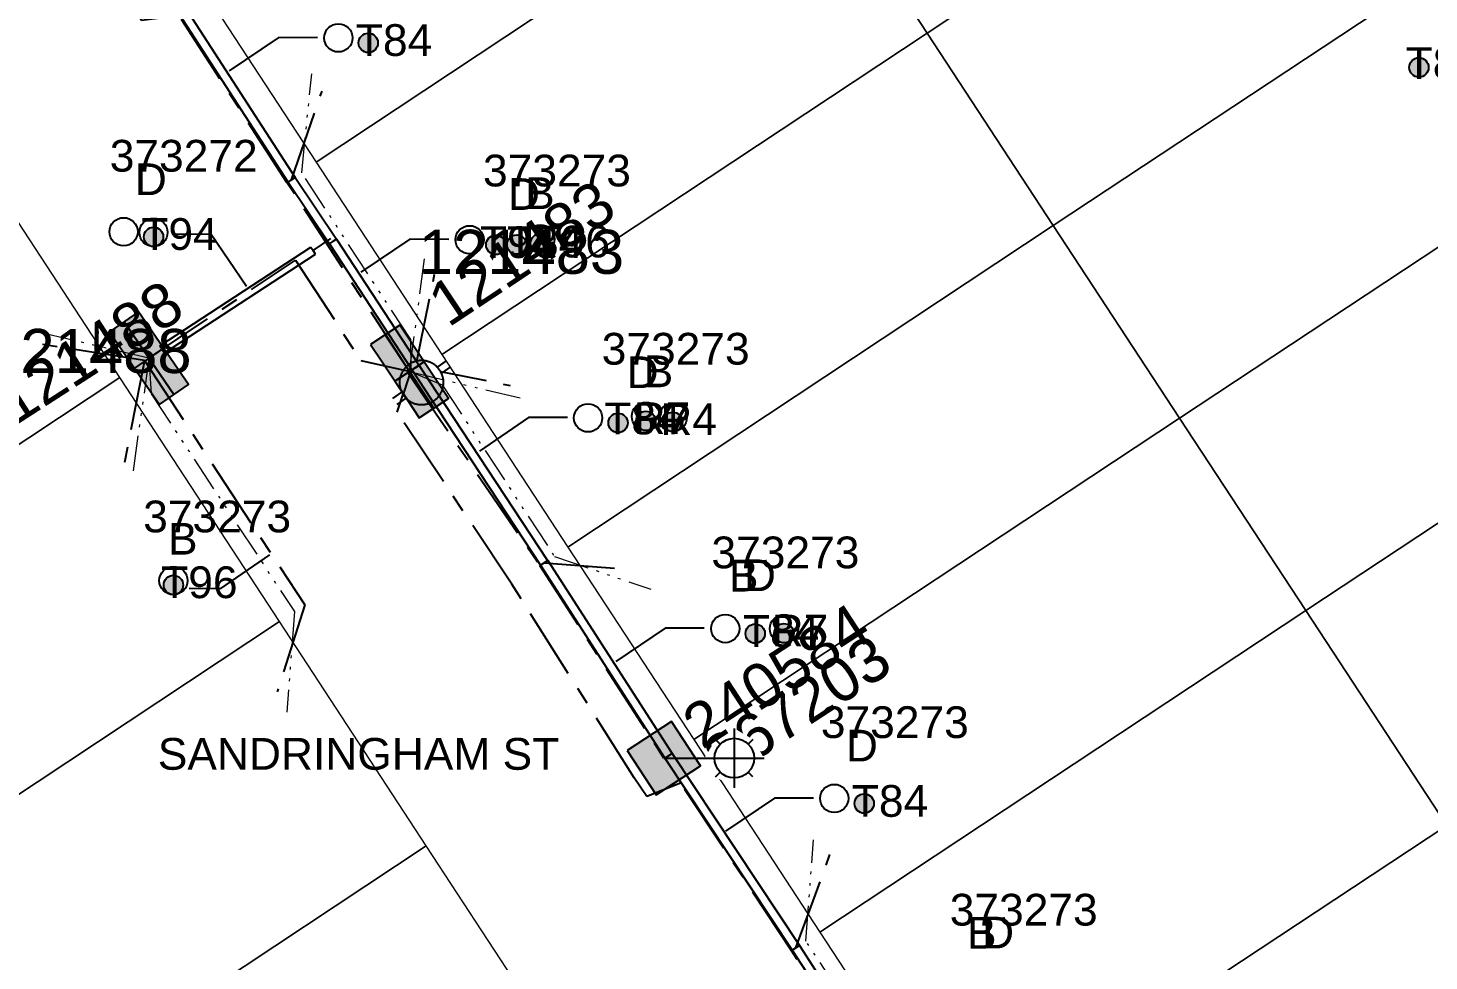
# Model space of a CAD drawing. Header units: metres. Extents: x 302829 to 303440, y 6270651 to 6271380.
# Drawn here: x 303067.7 to 303147.1, y 6270773.2 to 6270826.1 of the extents above; entities that cross this region are included whole.
import ezdxf
from ezdxf.enums import TextEntityAlignment as Align

# ---------------------------------------------------------------- set-up
doc = ezdxf.new("R2010")
doc.units = ezdxf.units.M
doc.linetypes.add('Cable Exist UG', pattern=[7, 4, -1, 1, -1])
doc.linetypes.add('PHANTOM2', pattern=[4.45, 2, -0.5, 0.15, -0.5, 0.15, -0.5, 0.15, -0.5])
doc.layers.get('0').update_dxf_attribs({"color": 6})
for name, color, linetype, lineweight in [('_User Miscellaneous4', 191, 'Continuous', 13), ('_User Miscellaneous5', 151, 'Continuous', 13), ('_User_LV_Exist', 5, 'Continuous', 25), ('_User_SL_Exist', 4, 'Continuous', 25), ('Cadastre Land Parcels_SP_EXT', 96, 'Continuous', 15), ('Cadastre Roads_SP_EXT', 54, 'Continuous', 15), ('Mains_LV_SL_EXT', 135, 'Continuous', 25)]:
    doc.layers.add(name, color=color, linetype=linetype, lineweight=lineweight)
for name, color, linetype in [('Duct_SP_EXT', 40, 'Continuous'), ('Equip_LV_EXT', 7, 'Continuous'), ('Equip_SP_SL_EXT', 7, 'Continuous'), ('SupportsUG_SP_LV_EXT', 7, 'Continuous'), ('SupportsUG_SP_LV_SL_EXT', 7, 'Continuous'), ('Trench_SP_EXT', 7, 'Continuous')]:
    doc.layers.add(name, color=color, linetype=linetype)
doc.styles.add('COLUMN_LABEL', font='arial.ttf', dxfattribs={"height": 2})
doc.styles.add('iecARIAL', font='arial.ttf', dxfattribs={"height": 2})
doc.styles.add('POLE_LABEL', font='arial.ttf', dxfattribs={"height": 2})
doc.styles.add('SL_LABEL', font='arial.ttf', dxfattribs={"height": 2})
doc.styles.get("Standard").update_dxf_attribs({"font": 'arial.ttf'})

# ---------------------------------------------------------------- blocks, each defined once
blk = doc.blocks.new('COLUMN_EXT')
blk.add_hatch(color=256).paths.add_polyline_path([(1.5, -1.5), (1.5, 1.5), (-1.5, 1.5), (-1.5, -1.5)])
blk.add_lwpolyline([(1.5, 1.5), (-1.5, 1.5), (-1.5, -1.5), (1.5, -1.5)], close=True)
at = {"flags": 9}
for tag, p in [('STREETNAME', (-1.813, 1.6)), ('SUBURB', (-1.813, 1.8)), ('NOTES', (-1.813, 2)), ('LOCATION', (-1.813, 1.4)), ('LEGEND', (-1.813, 1.2)), ('USAGE', (-1.813, 1)), ('STATE', (-1.813, 0.8)), ('COLUMN_TYPE', (-1.813, 0.4)), ('OWNED_BY', (-1.813, 0.6))]:
    blk.add_attdef(tag, text='', height=0.2, rotation=180, dxfattribs=at).set_placement(p, align=Align.MIDDLE_LEFT)
at = {"flags": 1}
blk.add_attdef('Z', (-1.813, 2.351), '', height=0.2, rotation=180, dxfattribs=at)
at = {"flags": 9}
for tag, style, p in [('STRUCTURE_PLANT_NUMBER', 'POLE_LABEL', (-1.813, -0.031)), ('STREET_CODE', 'COLUMN_LABEL', (-1.813, 0.2))]:
    blk.add_attdef(tag, text='', height=0.2, rotation=180, dxfattribs=dict(at, style=style)).set_placement(p, align=Align.MIDDLE_LEFT)
at = {"style": 'COLUMN_LABEL', "width": 0.9, "flags": 8}
blk.add_attdef('ASSET_NUM', text='', height=2, rotation=270, dxfattribs=at).set_placement((2, -4), align=Align.MIDDLE_LEFT)
blk = doc.blocks.new('PILLAR_EXT')
blk.add_hatch(color=256).paths.add_polyline_path([(-2.5, 1), (-2.5, -1), (2.5, -1), (2.5, 1)])
for p, q in [((0, 1), (0, -1)), ((-2.5, 0), (2.5, 0))]:
    blk.add_line(p, q)
at = {"ltscale": 10}
blk.add_line((2.5, 0), (-2.5, 0), dxfattribs=at)
blk.add_lwpolyline([(-2.5, -1), (-1.25, -1), (1.25, -1), (2.5, -1), (2.5, 1), (-2.5, 1)], close=True)
at = {"width": 0.9, "flags": 8}
blk.add_attdef('ASSET_NUM', text='', height=2, rotation=90, dxfattribs=at).set_placement((-2, 4), align=Align.MIDDLE_LEFT)
for tag, p, flags in [('OWNED_BY', (0, -0.2), 9), ('STATE', (0, -0.4), 9), ('SUPPORT_TYPE', (0, -0.6), 9), ('USAGE', (0, -0.8), 9), ('LEGEND', (0, -1), 9), ('LOCATION', (0, -1.2), 9), ('NOTES', (0, -1.4), 9), ('PARENT', (0, -1.6), 9), ('STREETNAME', (0, -1.8), 9), ('SUBURB', (0, -2), 1)]:
    blk.add_attdef(tag, p, '', height=0.2, dxfattribs=dict(flags=flags))
blk = doc.blocks.new('DUCT_EXT')
blk.add_circle((0, 0.8), 0.8)
at = {"flags": 1}
blk.add_attdef('Z', (0, 0), '', height=0.2, dxfattribs=at)
at = {"flags": 9}
for tag, p in [('DUCT_CODE', (0, 0)), ('XSECT_TYPE', (0, -0.2)), ('STATE', (0, -0.6)), ('FB_REFERENCE', (0, -0.4)), ('NOTES', (0, -0.8))]:
    blk.add_attdef(tag, text='', height=0.2, dxfattribs=at).set_placement(p, align=Align.MIDDLE_LEFT)
blk = doc.blocks.new('SL_LANTERN_EXT')
at = {"flags": 9}
for tag, p in [('LRATECODE', (-7.4, 0)), ('LOUTREACHVOCAB', (-7.2, 0)), ('LOUTREACH', (-7, 0)), ('LANTNUMBER', (-6.6, 0)), ('LNEW', (-6.4, 0)), ('LMASTVOCAB', (-6.2, 0)), ('LMAST', (-6, 0)), ('LLAMPVOCAB', (-5.8, 0)), ('LLAMP', (-5.6, 0)), ('LEXIST', (-5.4, 0)), ('LCHARGE3PERCENT', (-5.2, 0)), ('LCHARGE3', (-5, 0)), ('LCHARGE2PERCENT', (-4.8, 0)), ('LCHARGE2', (-4.6, 0)), ('LCHARGE1PERCENT', (-4.4, 0)), ('LCHARGE1', (-4.2, 0)), ('LCATEGORY', (-4, 0)), ('LBRACKETVOCAB', (-3.8, 0)), ('LBRACKET', (-3.6, 0)), ('LKINGHEIGHT', (-3.4, 0)), ('CREPLACE', (-3.2, 0)), ('CREMOVE', (-3, 0)), ('CNUMBER', (-2.8, 0)), ('CNEW', (-2.6, 0)), ('CEXIST', (-2.4, 0)), ('USAGE', (-2.2, 0)), ('STATE', (-2, 0)), ('OWNED_BY', (-1.8, 0)), ('ORIENTATION', (-1.6, 0)), ('OPERATING_VOLTAGE', (-1.4, 0)), ('NO_PHASES', (-1.2, 0)), ('LANTERN_TYPE', (-1, 0)), ('LANTERN_PURPOSE', (-0.8, 0)), ('CONTROL_TYPE', (-0.6, 0)), ('CONSTRUCTED_VOLTAGE', (-0.4, 0))]:
    blk.add_attdef(tag, text='', height=0.001, rotation=270, dxfattribs=at).set_placement(p, align=Align.MIDDLE_LEFT)
at = {"style": 'SL_LABEL', "flags": 9}
blk.add_attdef('STREET_CODE', text='', height=0.001, rotation=270, dxfattribs=at).set_placement((0.001, 0), align=Align.MIDDLE_LEFT)
at = {"flags": 1}
blk.add_attdef('Z', (0, 0), '', height=0.001, rotation=270, dxfattribs=at)
at = {"width": 0.9}
blk.add_attdef('LNUMBER', text='', height=1, dxfattribs=at).set_placement((7, -1), align=Align.MIDDLE_LEFT)
at = {"flags": 9}
for tag, p in [('LREMOVE', (0, -7.6)), ('LREPLACE', (0, -7.8)), ('LTYPE', (0, -8)), ('LTYPEVOCAB', (0, -8.2)), ('LEGEND', (0, -8.4)), ('SUBURB', (0, -8.6)), ('STREETNAME', (0, -8.8)), ('LOCATION', (0, -9)), ('NOTES', (0, -9.2)), ('MAINTAINED_BY', (0, -9.863))]:
    blk.add_attdef(tag, text='', height=0.001, dxfattribs=at).set_placement(p, align=Align.MIDDLE_LEFT)
blk.add_attdef('OPERATED_BY', (0, -9.607), '', height=0.001, dxfattribs=at)
blk.add_wipeout([(5.688, 0), (5.061, -1.061), (4, -1.688), (2.939, -1.061), (2.313, 0), (2.939, 1.061), (4, 1.687), (5.061, 1.061)])
for p, q in [((4, 1.687), (4, 0)), ((2.939, 1.061), (3.205, 0.795)), ((5.061, 1.061), (4.795, 0.795)), ((0, 0), (4, 0)), ((4, 0), (5.688, 0)), ((4, 0), (4, -1.688)), ((2.939, -1.061), (3.205, -0.795)), ((5.061, -1.061), (4.795, -0.795))]:
    blk.add_line(p, q)
blk.add_circle((4, 0), 1.125)
blk = doc.blocks.new('*U348')
at = {"layer": 'Equip_LV_EXT'}
for tag, height, flags, p in [('CONSTRUCTED_VOLTAGE', 0.167, 9, (3.167, -1.833)), ('NO_PHASES', 0.167, 9, (3.167, -2)), ('OPERATING_VOLTAGE', 0.2, 9, (3, -2.6)), ('ORIENTATION', 0.2, 9, (3, -2.8)), ('STATE', 0.2, 9, (3, -3)), ('SWITCH_TYPE', 0.2, 9, (3, -3.2)), ('OWNED_BY', 0.2, 9, (3, -3.8)), ('OPERATED_BY', 0.2, 9, (3, -4)), ('USAGE', 0.2, 9, (3, -3.4)), ('NOTES', 0.2, 9, (3, -3.6)), ('TYPE', 0.2, 9, (3, -4.6)), ('Z', 0.2, 1, (3, -4.8)), ('MAINTAINED_BY', 0.2, 9, (3, -4.2)), ('NUMBER_OF_PHASES', 0.2, 9, (3, -4.4))]:
    blk.add_attdef(tag, text='', height=height, dxfattribs=dict(at, flags=flags)).set_placement(p, align=Align.MIDDLE_LEFT)
blk.add_wipeout([(4, 1.25), (3.969, 1.25), (3.939, 1.248), (3.908, 1.247), (3.877, 1.244), (3.847, 1.241), (3.817, 1.236), (3.786, 1.232), (3.756, 1.226), (3.726, 1.22), (3.696, 1.213), (3.667, 1.205), (3.637, 1.196), (3.608, 1.187), (3.579, 1.177), (3.55, 1.166), (3.522, 1.155), (3.493, 1.143), (3.466, 1.13), (3.438, 1.117), (3.411, 1.102), (3.384, 1.088), (3.357, 1.072), (3.331, 1.056), (3.306, 1.039), (3.28, 1.022), (3.255, 1.004), (3.231, 0.985), (3.207, 0.966), (3.184, 0.947), (3.161, 0.926), (3.138, 0.905), (3.116, 0.884), (3.095, 0.862), (3.074, 0.839), (3.053, 0.816), (3.034, 0.793), (3.015, 0.769), (2.996, 0.745), (2.978, 0.72), (2.961, 0.694), (2.944, 0.669), (2.928, 0.643), (2.912, 0.616), (2.898, 0.589), (2.883, 0.562), (2.87, 0.534), (2.857, 0.507), (2.845, 0.478), (2.834, 0.45), (2.823, 0.421), (2.813, 0.392), (2.804, 0.363), (2.795, 0.333), (2.787, 0.304), (2.78, 0.274), (2.774, 0.244), (2.768, 0.214), (2.764, 0.183), (2.759, 0.153), (2.756, 0.123), (2.753, 0.092), (2.752, 0.061), (2.75, 0.031), (2.75, 0), (2.75, -0.031), (2.752, -0.061), (2.753, -0.092), (2.756, -0.123), (2.759, -0.153), (2.764, -0.183), (2.768, -0.214), (2.774, -0.244), (2.78, -0.274), (2.787, -0.304), (2.795, -0.333), (2.804, -0.363), (2.813, -0.392), (2.823, -0.421), (2.834, -0.45), (2.845, -0.478), (2.857, -0.507), (2.87, -0.534), (2.883, -0.562), (2.898, -0.589), (2.912, -0.616), (2.928, -0.643), (2.944, -0.669), (2.961, -0.694), (2.978, -0.72), (2.996, -0.745), (3.015, -0.769), (3.034, -0.793), (3.053, -0.816), (3.074, -0.839), (3.095, -0.862), (3.116, -0.884), (3.138, -0.905), (3.161, -0.926), (3.184, -0.947), (3.207, -0.966), (3.231, -0.985), (3.255, -1.004), (3.28, -1.022), (3.306, -1.039), (3.331, -1.056), (3.357, -1.072), (3.384, -1.088), (3.411, -1.102), (3.438, -1.117), (3.466, -1.13), (3.493, -1.143), (3.522, -1.155), (3.55, -1.166), (3.579, -1.177), (3.608, -1.187), (3.637, -1.196), (3.667, -1.205), (3.696, -1.213), (3.726, -1.22), (3.756, -1.226), (3.786, -1.232), (3.817, -1.236), (3.847, -1.241), (3.877, -1.244), (3.908, -1.247), (3.939, -1.248), (3.969, -1.25), (4, -1.25), (4.031, -1.25), (4.061, -1.248), (4.092, -1.247), (4.123, -1.244), (4.153, -1.241), (4.183, -1.236), (4.214, -1.232), (4.244, -1.226), (4.274, -1.22), (4.304, -1.213), (4.333, -1.205), (4.363, -1.196), (4.392, -1.187), (4.421, -1.177), (4.45, -1.166), (4.478, -1.155), (4.507, -1.143), (4.534, -1.13), (4.562, -1.117), (4.589, -1.102), (4.616, -1.088), (4.643, -1.072), (4.669, -1.056), (4.694, -1.039), (4.72, -1.022), (4.745, -1.004), (4.769, -0.985), (4.793, -0.966), (4.816, -0.947), (4.839, -0.926), (4.862, -0.905), (4.884, -0.884), (4.905, -0.862), (4.926, -0.839), (4.947, -0.816), (4.966, -0.793), (4.985, -0.769), (5.004, -0.745), (5.022, -0.72), (5.039, -0.694), (5.056, -0.669), (5.072, -0.643), (5.088, -0.616), (5.102, -0.589), (5.117, -0.562), (5.13, -0.534), (5.143, -0.507), (5.155, -0.478), (5.166, -0.45), (5.177, -0.421), (5.187, -0.392), (5.196, -0.363), (5.205, -0.333), (5.213, -0.304), (5.22, -0.274), (5.226, -0.244), (5.232, -0.214), (5.236, -0.183), (5.241, -0.153), (5.244, -0.123), (5.247, -0.092), (5.248, -0.061), (5.25, -0.031), (5.25, 0), (5.25, 0.031), (5.248, 0.061), (5.247, 0.092), (5.244, 0.123), (5.241, 0.153), (5.236, 0.183), (5.232, 0.214), (5.226, 0.244), (5.22, 0.274), (5.213, 0.304), (5.205, 0.333), (5.196, 0.363), (5.187, 0.392), (5.177, 0.421), (5.166, 0.45), (5.155, 0.478), (5.143, 0.507), (5.13, 0.534), (5.117, 0.562), (5.102, 0.589), (5.088, 0.616), (5.072, 0.643), (5.056, 0.669), (5.039, 0.694), (5.022, 0.72), (5.004, 0.745), (4.985, 0.769), (4.966, 0.793), (4.947, 0.816), (4.926, 0.839), (4.905, 0.862), (4.884, 0.884), (4.862, 0.905), (4.839, 0.926), (4.816, 0.947), (4.793, 0.966), (4.769, 0.985), (4.745, 1.004), (4.72, 1.022), (4.694, 1.039), (4.669, 1.056), (4.643, 1.072), (4.616, 1.088), (4.589, 1.102), (4.562, 1.117), (4.534, 1.13), (4.507, 1.143), (4.478, 1.155), (4.45, 1.166), (4.421, 1.177), (4.392, 1.187), (4.363, 1.196), (4.333, 1.205), (4.304, 1.213), (4.274, 1.22), (4.244, 1.226), (4.214, 1.232), (4.183, 1.236), (4.153, 1.241), (4.123, 1.244), (4.092, 1.247), (4.061, 1.248), (4.031, 1.25)]).dxf.layer = '_User_LV_Exist'
at = {"layer": '_User_LV_Exist'}
for p, q in [((3.792, 1.863), (3.792, 1.232)), ((4.208, 1.863), (4.208, 1.232)), ((3.792, -1.232), (3.792, -1.863)), ((4.208, -1.232), (4.208, -1.863))]:
    blk.add_line(p, q, dxfattribs=at)
at = {"layer": '_User_LV_Exist', "flags": 128}
blk.add_lwpolyline([(4, 1.25), (3.969, 1.25), (3.939, 1.248), (3.908, 1.247), (3.877, 1.244), (3.847, 1.241), (3.817, 1.236), (3.786, 1.232), (3.756, 1.226), (3.726, 1.22), (3.696, 1.213), (3.667, 1.205), (3.637, 1.196), (3.608, 1.187), (3.579, 1.177), (3.55, 1.166), (3.522, 1.155), (3.493, 1.143), (3.466, 1.13), (3.438, 1.117), (3.411, 1.102), (3.384, 1.088), (3.357, 1.072), (3.331, 1.056), (3.306, 1.039), (3.28, 1.022), (3.255, 1.004), (3.231, 0.985), (3.207, 0.966), (3.184, 0.947), (3.161, 0.926), (3.138, 0.905), (3.116, 0.884), (3.095, 0.862), (3.074, 0.839), (3.053, 0.816), (3.034, 0.793), (3.015, 0.769), (2.996, 0.745), (2.978, 0.72), (2.961, 0.694), (2.944, 0.669), (2.928, 0.643), (2.912, 0.616), (2.898, 0.589), (2.883, 0.562), (2.87, 0.534), (2.857, 0.507), (2.845, 0.478), (2.834, 0.45), (2.823, 0.421), (2.813, 0.392), (2.804, 0.363), (2.795, 0.333), (2.787, 0.304), (2.78, 0.274), (2.774, 0.244), (2.768, 0.214), (2.764, 0.183), (2.759, 0.153), (2.756, 0.123), (2.753, 0.092), (2.752, 0.061), (2.75, 0.031), (2.75, 0), (2.75, -0.031), (2.752, -0.061), (2.753, -0.092), (2.756, -0.123), (2.759, -0.153), (2.764, -0.183), (2.768, -0.214), (2.774, -0.244), (2.78, -0.274), (2.787, -0.304), (2.795, -0.333), (2.804, -0.363), (2.813, -0.392), (2.823, -0.421), (2.834, -0.45), (2.845, -0.478), (2.857, -0.507), (2.87, -0.534), (2.883, -0.562), (2.898, -0.589), (2.912, -0.616), (2.928, -0.643), (2.944, -0.669), (2.961, -0.694), (2.978, -0.72), (2.996, -0.745), (3.015, -0.769), (3.034, -0.793), (3.053, -0.816), (3.074, -0.839), (3.095, -0.862), (3.116, -0.884), (3.138, -0.905), (3.161, -0.926), (3.184, -0.947), (3.207, -0.966), (3.231, -0.985), (3.255, -1.004), (3.28, -1.022), (3.306, -1.039), (3.331, -1.056), (3.357, -1.072), (3.384, -1.088), (3.411, -1.102), (3.438, -1.117), (3.466, -1.13), (3.493, -1.143), (3.522, -1.155), (3.55, -1.166), (3.579, -1.177), (3.608, -1.187), (3.637, -1.196), (3.667, -1.205), (3.696, -1.213), (3.726, -1.22), (3.756, -1.226), (3.786, -1.232), (3.817, -1.236), (3.847, -1.241), (3.877, -1.244), (3.908, -1.247), (3.939, -1.248), (3.969, -1.25), (4, -1.25), (4.031, -1.25), (4.061, -1.248), (4.092, -1.247), (4.123, -1.244), (4.153, -1.241), (4.183, -1.236), (4.214, -1.232), (4.244, -1.226), (4.274, -1.22), (4.304, -1.213), (4.333, -1.205), (4.363, -1.196), (4.392, -1.187), (4.421, -1.177), (4.45, -1.166), (4.478, -1.155), (4.507, -1.143), (4.534, -1.13), (4.562, -1.117), (4.589, -1.102), (4.616, -1.088), (4.643, -1.072), (4.669, -1.056), (4.694, -1.039), (4.72, -1.022), (4.745, -1.004), (4.769, -0.985), (4.793, -0.966), (4.816, -0.947), (4.839, -0.926), (4.862, -0.905), (4.884, -0.884), (4.905, -0.862), (4.926, -0.839), (4.947, -0.816), (4.966, -0.793), (4.985, -0.769), (5.004, -0.745), (5.022, -0.72), (5.039, -0.694), (5.056, -0.669), (5.072, -0.643), (5.088, -0.616), (5.102, -0.589), (5.117, -0.562), (5.13, -0.534), (5.143, -0.507), (5.155, -0.478), (5.166, -0.45), (5.177, -0.421), (5.187, -0.392), (5.196, -0.363), (5.205, -0.333), (5.213, -0.304), (5.22, -0.274), (5.226, -0.244), (5.232, -0.214), (5.236, -0.183), (5.241, -0.153), (5.244, -0.123), (5.247, -0.092), (5.248, -0.061), (5.25, -0.031), (5.25, 0), (5.25, 0.031), (5.248, 0.061), (5.247, 0.092), (5.244, 0.123), (5.241, 0.153), (5.236, 0.183), (5.232, 0.214), (5.226, 0.244), (5.22, 0.274), (5.213, 0.304), (5.205, 0.333), (5.196, 0.363), (5.187, 0.392), (5.177, 0.421), (5.166, 0.45), (5.155, 0.478), (5.143, 0.507), (5.13, 0.534), (5.117, 0.562), (5.102, 0.589), (5.088, 0.616), (5.072, 0.643), (5.056, 0.669), (5.039, 0.694), (5.022, 0.72), (5.004, 0.745), (4.985, 0.769), (4.966, 0.793), (4.947, 0.816), (4.926, 0.839), (4.905, 0.862), (4.884, 0.884), (4.862, 0.905), (4.839, 0.926), (4.816, 0.947), (4.793, 0.966), (4.769, 0.985), (4.745, 1.004), (4.72, 1.022), (4.694, 1.039), (4.669, 1.056), (4.643, 1.072), (4.616, 1.088), (4.589, 1.102), (4.562, 1.117), (4.534, 1.13), (4.507, 1.143), (4.478, 1.155), (4.45, 1.166), (4.421, 1.177), (4.392, 1.187), (4.363, 1.196), (4.333, 1.205), (4.304, 1.213), (4.274, 1.22), (4.244, 1.226), (4.214, 1.232), (4.183, 1.236), (4.153, 1.241), (4.123, 1.244), (4.092, 1.247), (4.061, 1.248), (4.031, 1.25)], close=True, dxfattribs=at)
at = {"layer": 'Equip_LV_EXT', "flags": 9}
blk.add_attdef('ACTUAL_STATUS', text='', height=0.167, dxfattribs=at).set_placement((3.167, -1.667), align=Align.MIDDLE_LEFT)
blk = doc.blocks.new('CABLE_LARGE_EXT')
h = blk.add_hatch(color=256)
edge = h.paths.add_edge_path()
edge.add_arc((0, 0.55), 0.55, 0, 360)
blk.add_circle((0, 0.55), 0.55)
at = {"flags": 1}
blk.add_attdef('Z', (0, 0), '', height=0.2, dxfattribs=at)
at = {"flags": 9}
for tag, p in [('COND_CODE', (0, 0)), ('XSECT_SIZE', (0, -0.6)), ('STATE', (0, -0.4)), ('FB_REFERENCE', (0, -0.2)), ('NOTES', (0, -0.8))]:
    blk.add_attdef(tag, text='', height=0.2, dxfattribs=at).set_placement(p, align=Align.MIDDLE_LEFT)

msp = doc.modelspace()

# ---------------------------------------------------------------- linework, layer by layer
at = {"layer": '_User Miscellaneous4'}
for p, q in [((303075.302, 6270828.372), (303082.433, 6270817.351)), ((303075.705, 6270828.632), (303082.836, 6270817.611)), ((303082.433, 6270817.351), (303082.635, 6270817.481)), ((303082.436, 6270817.347), (303082.635, 6270817.481)), ((303082.436, 6270817.347), (303084.786, 6270813.836)), ((303082.834, 6270817.614), (303082.635, 6270817.481)), ((303082.836, 6270817.611), (303082.635, 6270817.481)), ((303082.834, 6270817.614), (303085.185, 6270814.102)), ((303085.185, 6270814.102), (303084.985, 6270813.969)), ((303085.186, 6270814.1), (303084.985, 6270813.969)), ((303075.169, 6270808.065), (303083.729, 6270813.664)), ((303083.729, 6270813.664), (303083.86, 6270813.463)), ((303083.992, 6270813.262), (303083.86, 6270813.463)), ((303084.785, 6270813.838), (303084.985, 6270813.969)), ((303084.786, 6270813.836), (303084.985, 6270813.969)), ((303075.432, 6270807.663), (303083.992, 6270813.262)), ((303075.169, 6270808.065), (303075.301, 6270807.864)), ((303075.432, 6270807.663), (303075.301, 6270807.864)), ((303097.163, 6270795.889), (303096.963, 6270795.757)), ((303097.164, 6270795.887), (303096.963, 6270795.757)), ((303096.761, 6270795.627), (303096.963, 6270795.757)), ((303096.762, 6270795.625), (303096.963, 6270795.757)), ((303111.036, 6270773.785), (303111.237, 6270773.916)), ((303111.036, 6270773.785), (303119.028, 6270761.567)), ((303111.037, 6270773.784), (303111.237, 6270773.916)), ((303111.437, 6270774.049), (303111.237, 6270773.916)), ((303111.438, 6270774.047), (303111.237, 6270773.916)), ((303111.438, 6270774.047), (303119.43, 6270761.83))]:
    msp.add_line(p, q, dxfattribs=at)
at = {"layer": '_User Miscellaneous5', "linetype": 'PHANTOM2'}
for points in [[(303074.549, 6270807.36), (303067.972, 6270808.908)], [(303074.549, 6270807.36), (303073.6, 6270800.628)], [(303074.549, 6270807.36), (303074.668, 6270805.343), (303074.668, 6270805.343), (303082.798, 6270792.992), (303082.366, 6270787.278)], [(303118.962, 6270761.541), (303118.614, 6270763.989), (303118.614, 6270763.989), (303111.805, 6270774.307), (303112.241, 6270780.056)]]:
    msp.add_lwpolyline(points, dxfattribs=at)
at = {"layer": 'Cadastre Land Parcels_SP_EXT', "linetype": 'Continuous'}
for points in [[(303146.235, 6270844.03), (303139.065, 6270854.949), (303111.542, 6270836.715), (303118.688, 6270825.798), (303146.235, 6270844.03)], [(303111.542, 6270836.715), (303104.398, 6270847.631), (303076.879, 6270829.396), (303084.025, 6270818.48), (303111.542, 6270836.715)], [(303153.405, 6270833.108), (303146.235, 6270844.03), (303118.688, 6270825.798), (303125.833, 6270814.882), (303153.405, 6270833.108)], [(303118.688, 6270825.798), (303111.542, 6270836.715), (303084.025, 6270818.48), (303091.169, 6270807.565), (303118.688, 6270825.798)], [(303160.574, 6270822.188), (303153.405, 6270833.108), (303125.833, 6270814.882), (303132.993, 6270803.963), (303160.574, 6270822.188)], [(303125.833, 6270814.882), (303118.688, 6270825.798), (303091.169, 6270807.565), (303098.314, 6270796.647), (303125.833, 6270814.882)], [(303167.744, 6270811.268), (303160.574, 6270822.188), (303132.993, 6270803.963), (303140.163, 6270793.043), (303167.744, 6270811.268)], [(303072.89, 6270806.269), (303064.564, 6270818.991), (303037.055, 6270800.766), (303045.384, 6270788.045), (303072.89, 6270806.269)], [(303132.993, 6270803.963), (303125.833, 6270814.882), (303098.314, 6270796.647), (303105.46, 6270785.731), (303132.993, 6270803.963)], [(303175.741, 6270799.086), (303167.744, 6270811.268), (303140.163, 6270793.043), (303148.16, 6270780.862), (303175.741, 6270799.086)], [(303081.946, 6270792.434), (303072.89, 6270806.269), (303045.384, 6270788.045), (303050.027, 6270780.954), (303054.44, 6270774.21), (303081.946, 6270792.434)], [(303140.163, 6270793.043), (303132.993, 6270803.963), (303105.46, 6270785.731), (303112.604, 6270774.815), (303140.163, 6270793.043)], [(303148.16, 6270780.862), (303140.163, 6270793.043), (303112.604, 6270774.815), (303120.579, 6270762.637), (303148.16, 6270780.862)], [(303090.273, 6270779.712), (303081.946, 6270792.434), (303054.44, 6270774.21), (303062.766, 6270761.485), (303090.273, 6270779.712)], [(303150.725, 6270765.092), (303156.157, 6270768.682), (303148.16, 6270780.862), (303120.579, 6270762.637), (303128.576, 6270750.457), (303150.725, 6270765.092)], [(303099.064, 6270766.28), (303090.273, 6270779.712), (303062.766, 6270761.485), (303071.555, 6270748.052), (303099.064, 6270766.28)]]:
    msp.add_lwpolyline(points, close=True, dxfattribs=at)
at = {"layer": 'Duct_SP_EXT'}
for p, q in [((303075.302, 6270828.372), (303082.433, 6270817.351)), ((303075.705, 6270828.632), (303082.836, 6270817.611)), ((303082.433, 6270817.351), (303082.635, 6270817.481)), ((303082.436, 6270817.347), (303082.635, 6270817.481)), ((303082.436, 6270817.347), (303084.786, 6270813.836)), ((303082.834, 6270817.614), (303082.635, 6270817.481)), ((303082.836, 6270817.611), (303082.635, 6270817.481)), ((303082.834, 6270817.614), (303085.185, 6270814.102)), ((303085.185, 6270814.102), (303084.985, 6270813.969)), ((303085.186, 6270814.1), (303084.985, 6270813.969)), ((303075.169, 6270808.065), (303083.729, 6270813.664)), ((303083.729, 6270813.664), (303083.86, 6270813.463)), ((303083.992, 6270813.262), (303083.86, 6270813.463)), ((303084.785, 6270813.838), (303084.985, 6270813.969)), ((303084.786, 6270813.836), (303084.985, 6270813.969)), ((303075.432, 6270807.663), (303083.992, 6270813.262)), ((303075.169, 6270808.065), (303075.301, 6270807.864)), ((303075.432, 6270807.663), (303075.301, 6270807.864)), ((303097.163, 6270795.889), (303096.963, 6270795.757)), ((303097.164, 6270795.887), (303096.963, 6270795.757)), ((303096.761, 6270795.627), (303096.963, 6270795.757)), ((303096.762, 6270795.625), (303096.963, 6270795.757)), ((303111.036, 6270773.785), (303111.237, 6270773.916)), ((303111.036, 6270773.785), (303119.028, 6270761.567)), ((303111.037, 6270773.784), (303111.237, 6270773.916)), ((303111.437, 6270774.049), (303111.237, 6270773.916)), ((303111.438, 6270774.047), (303111.237, 6270773.916)), ((303111.438, 6270774.047), (303119.43, 6270761.83))]:
    msp.add_line(p, q, dxfattribs=at)
for points in [[(303084.104, 6270825.537), (303081.885, 6270825.534), (303079.095, 6270823.646)], [(303076.042, 6270814.411), (303078.084, 6270814.4), (303080.083, 6270811.438)], [(303091.553, 6270814.093), (303089.338, 6270814.104), (303086.56, 6270812.24)], [(303098.28, 6270803.992), (303096.075, 6270803.99), (303093.301, 6270802.092)], [(303076.827, 6270794.314), (303078.63, 6270794.301), (303081.398, 6270796.205)], [(303106.046, 6270792.043), (303103.823, 6270792.044), (303101.03, 6270790.16)], [(303112.237, 6270782.412), (303110.03, 6270782.417), (303107.252, 6270780.537)]]:
    msp.add_lwpolyline(points, dxfattribs=at)
at = {"layer": 'Trench_SP_EXT', "linetype": 'Cable Exist UG'}
for points in [[(303082.635, 6270817.481), (303084.366, 6270822.501)], [(303083.86, 6270813.463), (303084.864, 6270814.15)], [(303089.675, 6270806.806), (303090.753, 6270812.125)], [(303074.29, 6270807.223), (303068.512, 6270808.134)], [(303075.301, 6270807.864), (303074.267, 6270807.144)], [(303074.29, 6270807.223), (303073.17, 6270801.449)], [(303074.29, 6270807.223), (303083.388, 6270793.381), (303081.823, 6270788.443)], [(303089.745, 6270806.873), (303095.045, 6270805.816)], [(303096.963, 6270795.757), (303101.932, 6270795.376)], [(303111.237, 6270773.916), (303113.172, 6270779.209)]]:
    msp.add_lwpolyline(points, dxfattribs=at)

# ---------------------------------------------------------------- block references
at = {"layer": '_User_LV_Exist'}
ref = msp.add_blockref('PILLAR_EXT', (303074.549, 6270807.36), dxfattribs=dict(at, rotation=304.4619519678429))
ref.add_attrib('ASSET_NUM', '121488', dxfattribs={"layer": '0', "height": 2.5, "style": 'iecARIAL'}).set_placement((303076.969, 6270807.767), align=Align.MIDDLE_RIGHT)
at = {"layer": 'Duct_SP_EXT'}
for name, p in [('DUCT_EXT', (303085.291, 6270824.723)), ('CABLE_LARGE_EXT', (303086.988, 6270824.688)), ('CABLE_LARGE_EXT', (303146.579, 6270823.297)), ('DUCT_EXT', (303073.113, 6270813.726)), ('DUCT_EXT', (303074.808, 6270813.689)), ('DUCT_EXT', (303092.734, 6270813.273)), ('DUCT_EXT', (303096.747, 6270813.326)), ('CABLE_LARGE_EXT', (303074.809, 6270813.689)), ('CABLE_LARGE_EXT', (303094.223, 6270813.237)), ('CABLE_LARGE_EXT', (303095.407, 6270813.253)), ('CABLE_LARGE_EXT', (303096.747, 6270813.326)), ('DUCT_EXT', (303099.455, 6270803.174)), ('DUCT_EXT', (303102.734, 6270803.254)), ('DUCT_EXT', (303104.257, 6270803.197)), ('CABLE_LARGE_EXT', (303101.154, 6270803.141)), ('CABLE_LARGE_EXT', (303102.734, 6270803.254)), ('CABLE_LARGE_EXT', (303104.257, 6270803.197)), ('DUCT_EXT', (303075.938, 6270793.947)), ('CABLE_LARGE_EXT', (303075.938, 6270793.947)), ('DUCT_EXT', (303107.235, 6270791.226)), ('DUCT_EXT', (303110.566, 6270791.215)), ('DUCT_EXT', (303113.418, 6270781.592))]:
    msp.add_blockref(name, p, dxfattribs=at)
at = {"layer": 'SupportsUG_SP_LV_EXT'}
ref = msp.add_blockref('PILLAR_EXT', (303089.33, 6270806.605), dxfattribs=dict(at, rotation=303.6055502420514))
ref.add_attrib('ASSET_NUM', '121483', dxfattribs={"layer": '0', "height": 2.5, "rotation": 33.57468, "style": 'iecARIAL'}).set_placement((303090.83, 6270810.105), align=Align.MIDDLE_LEFT)
ref = msp.add_blockref('PILLAR_EXT', (303074.549, 6270807.36), dxfattribs=dict(at, rotation=304.4619519678429))
ref.add_attrib('ASSET_NUM', '121488', dxfattribs={"layer": '0', "height": 2.5, "rotation": 32.8103, "style": 'iecARIAL'}).set_placement((303076.049, 6270810.86), align=Align.MIDDLE_RIGHT)
at = {"layer": 'SupportsUG_SP_LV_SL_EXT'}
ref = msp.add_blockref('COLUMN_EXT', (303103.747, 6270784.68), dxfattribs=dict(at, rotation=123.2007280651406))
ref.add_attrib('ASSET_NUM', '867203', dxfattribs={"layer": '0', "height": 2.5, "rotation": 33.44564, "style": 'COLUMN_LABEL'}).set_placement((303105.761, 6270785.395), align=Align.TOP_LEFT)

# ---------------------------------------------------------------- texts
at = {"layer": 'Cadastre Roads_SP_EXT'}
msp.add_text('SANDRINGHAM ST', height=1.8, dxfattribs=at).set_placement((303075.051, 6270784.021))
at = {"layer": 'Duct_SP_EXT'}
for s, p in [('T84', (303086.283, 6270824.498)), ('T84', (303145.826, 6270823.194)), ('373272', (303072.325, 6270817.938)), ('373273', (303093.494, 6270817.1)), ('D', (303073.749, 6270816.607)), ('D', (303094.913, 6270815.768)), ('B', (303095.882, 6270815.815)), ('T94', (303074.117, 6270813.5)), ('T94', (303093.321, 6270813.037)), ('T84', (303094.852, 6270813.042)), ('T96', (303096.362, 6270813.074)), ('373273', (303100.228, 6270806.994)), ('D', (303101.639, 6270805.664)), ('B', (303102.61, 6270805.712)), ('T84', (303100.372, 6270803.038)), ('R7', (303102.034, 6270803.054)), ('R4', (303103.551, 6270802.996)), ('373273', (303074.222, 6270797.483)), ('B', (303075.63, 6270796.222)), ('373273', (303106.453, 6270795.445)), ('B', (303107.445, 6270794.128)), ('D', (303108.295, 6270794.148)), ('T96', (303075.242, 6270793.753)), ('373273', (303112.658, 6270785.819)), ('D', (303114.076, 6270784.49)), ('373273', (303119.968, 6270775.185)), ('B', (303120.946, 6270773.871)), ('D', (303121.801, 6270773.889))]:
    msp.add_text(s, height=1.8, dxfattribs=at).set_placement(p)

# ---------------------------------------------------------------- next in the draw order: block references
at = {"layer": 'Equip_LV_EXT', "rotation": 305.0985688658493}
msp.add_blockref('*U348', (303087.709, 6270809.247), dxfattribs=at)
at = {"layer": 'Equip_SP_SL_EXT'}
ref = msp.add_blockref('SL_LANTERN_EXT', (303103.747, 6270784.68), dxfattribs=at)
ref.add_attrib('ASSET_NUM', '240584', dxfattribs={"layer": '0', "height": 2.5, "rotation": 33.08799, "style": 'iecARIAL'}).set_placement((303105.247, 6270786.18), align=Align.MIDDLE_LEFT)

# ---------------------------------------------------------------- next in the draw order: linework, layer by layer
at = {"layer": '_User Miscellaneous4'}
for p, q in [((303085.186, 6270814.1), (303089.876, 6270806.937)), ((303084.785, 6270813.838), (303089.474, 6270806.674)), ((303089.875, 6270806.938), (303089.675, 6270806.806)), ((303089.876, 6270806.937), (303089.675, 6270806.806)), ((303089.875, 6270806.938), (303097.163, 6270795.889)), ((303089.474, 6270806.673), (303089.675, 6270806.806)), ((303089.474, 6270806.674), (303089.675, 6270806.806)), ((303089.474, 6270806.673), (303096.762, 6270795.625)), ((303097.164, 6270795.887), (303104.218, 6270784.941)), ((303096.761, 6270795.627), (303103.814, 6270784.681)), ((303103.814, 6270784.681), (303104.016, 6270784.811)), ((303103.816, 6270784.678), (303104.016, 6270784.811)), ((303103.816, 6270784.678), (303111.037, 6270773.784)), ((303104.216, 6270784.943), (303104.016, 6270784.811)), ((303104.218, 6270784.941), (303104.016, 6270784.811)), ((303104.216, 6270784.943), (303111.437, 6270774.049))]:
    msp.add_line(p, q, dxfattribs=at)
at = {"layer": '_User Miscellaneous5', "linetype": 'PHANTOM2'}
for points in [[(303089.43, 6270806.663), (303089.399, 6270808.416), (303089.399, 6270808.416), (303083.22, 6270817.867), (303083.778, 6270823.486)], [(303089.33, 6270806.605), (303090.241, 6270813.46)], [(303089.33, 6270806.605), (303095.73, 6270805.075)], [(303089.356, 6270806.612), (303091.178, 6270805.852), (303091.178, 6270805.852), (303097.547, 6270796.117), (303103.009, 6270794.258)]]:
    msp.add_lwpolyline(points, dxfattribs=at)
at = {"layer": '_User_LV_Exist', "linetype": 'Cable Exist UG'}
for points in [[(303089.33, 6270806.605), (303082.373, 6270817.33), (303082.373, 6270817.33), (303076.269, 6270826.774), (303074.118, 6270826.5), (303074.118, 6270826.5), (303065.621, 6270839.384), (303058.524, 6270850.341), (303059.314, 6270852.655)], [(303074.549, 6270807.36), (303082.87, 6270812.923), (303082.87, 6270812.923), (303086.57, 6270807.223), (303089.356, 6270806.612)]]:
    msp.add_lwpolyline(points, dxfattribs=at)
at = {"layer": 'Duct_SP_EXT'}
for p, q in [((303085.186, 6270814.1), (303089.876, 6270806.937)), ((303084.785, 6270813.838), (303089.474, 6270806.674)), ((303089.875, 6270806.938), (303089.675, 6270806.806)), ((303089.876, 6270806.937), (303089.675, 6270806.806)), ((303089.875, 6270806.938), (303097.163, 6270795.889)), ((303089.474, 6270806.673), (303089.675, 6270806.806)), ((303089.474, 6270806.674), (303089.675, 6270806.806)), ((303089.474, 6270806.673), (303096.762, 6270795.625)), ((303097.164, 6270795.887), (303104.218, 6270784.941)), ((303096.761, 6270795.627), (303103.814, 6270784.681)), ((303103.814, 6270784.681), (303104.016, 6270784.811)), ((303103.816, 6270784.678), (303104.016, 6270784.811)), ((303103.816, 6270784.678), (303111.037, 6270773.784)), ((303104.216, 6270784.943), (303104.016, 6270784.811)), ((303104.218, 6270784.941), (303104.016, 6270784.811)), ((303104.216, 6270784.943), (303111.437, 6270774.049))]:
    msp.add_line(p, q, dxfattribs=at)
at = {"layer": 'Mains_LV_SL_EXT', "linetype": 'Cable Exist UG'}
msp.add_lwpolyline([(303089.24, 6270806.539), (303096.701, 6270795.63), (303096.701, 6270795.63), (303103.747, 6270784.68)], dxfattribs=at)

# ---------------------------------------------------------------- next in the draw order: block references
at = {"layer": '_User_LV_Exist'}
ref = msp.add_blockref('PILLAR_EXT', (303089.33, 6270806.605), dxfattribs=dict(at, rotation=303.6055502420514))
ref.add_attrib('ASSET_NUM', '121483', dxfattribs={"layer": '0', "height": 2.5, "style": 'iecARIAL'}).set_placement((303089.849, 6270813.392), align=Align.MIDDLE_LEFT)
at = {"layer": '_User_SL_Exist'}
ref = msp.add_blockref('COLUMN_EXT', (303103.747, 6270784.68), dxfattribs=dict(at, rotation=123.2007280651406))
ref.add_attrib('ASSET_NUM', '867203', dxfattribs={"layer": '0', "height": 2.5, "rotation": 33.08799, "style": 'COLUMN_LABEL'}).set_placement((303105.747, 6270785.43), align=Align.TOP_LEFT)
at = {"layer": 'Duct_SP_EXT'}
for p in [(303108.933, 6270791.191), (303110.566, 6270791.215), (303115.114, 6270781.557)]:
    msp.add_blockref('CABLE_LARGE_EXT', p, dxfattribs=at)

# ---------------------------------------------------------------- next in the draw order: texts
for s, p in [('T84', (303108.236, 6270790.991)), ('R7', (303109.862, 6270791.014)), ('T84', (303114.413, 6270781.353))]:
    msp.add_text(s, height=1.8, dxfattribs=at).set_placement(p)

# ---------------------------------------------------------------- next in the draw order: block references
at = {"layer": '_User_SL_Exist'}
ref = msp.add_blockref('SL_LANTERN_EXT', (303103.747, 6270784.68), dxfattribs=at)
ref.add_attrib('ASSET_NUM', '240584', dxfattribs={"layer": '0', "height": 2.5, "rotation": 33.08799, "style": 'iecARIAL'}).set_placement((303105.247, 6270786.18), align=Align.MIDDLE_LEFT)

# ---------------------------------------------------------------- next in the draw order: linework, layer by layer
at = {"layer": '_User_LV_Exist', "linetype": 'Cable Exist UG'}
msp.add_lwpolyline([(303118.962, 6270761.541), (303111.005, 6270773.739), (303111.005, 6270773.739), (303104.698, 6270783.263), (303102.792, 6270782.501), (303102.792, 6270782.501), (303102.069, 6270783.561), (303095.131, 6270794.546), (303088.631, 6270804.293), (303089.43, 6270806.663)], dxfattribs=at)

doc.saveas('drawing.dxf')
